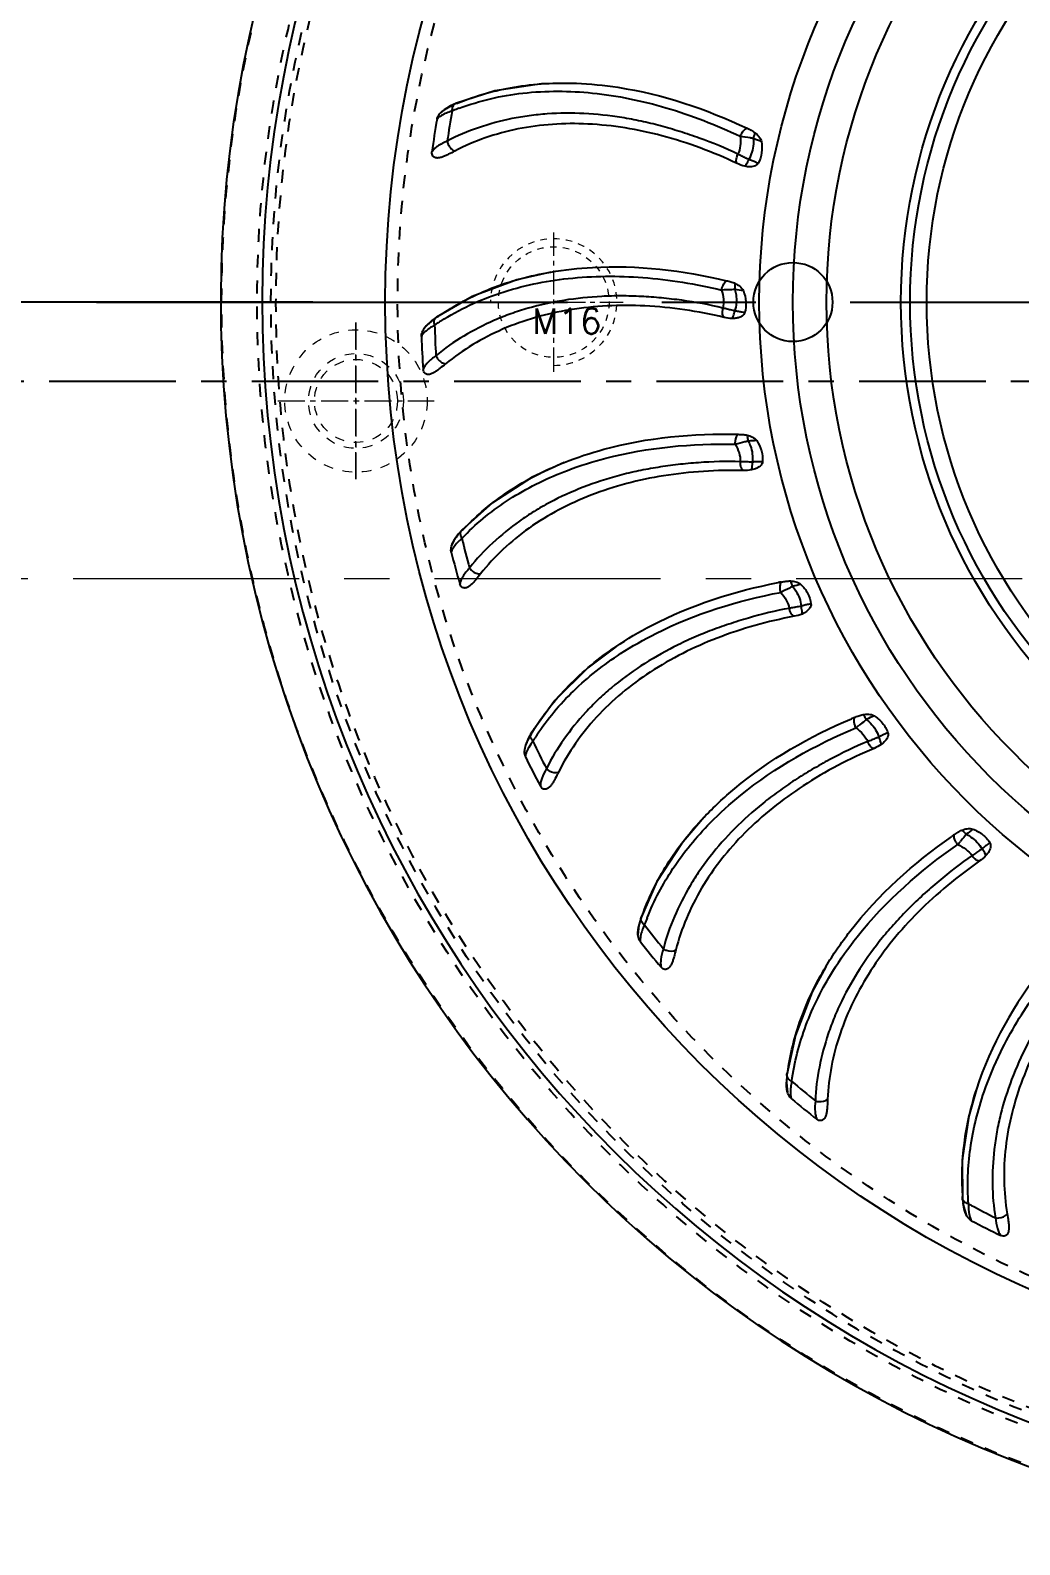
# Model space of a CAD drawing. Header units: millimetres. Extents: x 723 to 11228, y -2384 to 1578.
# Drawn here: x 1032.6 to 1157.7, y -888.8 to -697.4 of the extents above; entities that cross this region are included whole.
import ezdxf

# ---------------------------------------------------------------- set-up
doc = ezdxf.new("R2010")
doc.units = ezdxf.units.MM
doc.header["$LTSCALE"] = 16.335
doc.header["$PDMODE"] = 3
doc.header["$PDSIZE"] = 0.3125
doc.linetypes.add('CENTER', pattern=[0.6, 0.375, -0.075, 0.075, -0.075])
doc.linetypes.add('HIDDEN', pattern=[0.2, 0.1, -0.1])
doc.layers.get('0').update_dxf_attribs({"linetype": 'CONTINUOUS'})
doc.layers.get('Defpoints').update_dxf_attribs({"linetype": 'CONTINUOUS'})
doc.layers.add('DEFAULT_2', color=8, linetype='HIDDEN')
doc.layers.add('moldbase', color=7, linetype='CONTINUOUS', lineweight=20)
doc.layers.add('screw', color=33, linetype='CONTINUOUS', lineweight=13)
doc.styles.get("Standard").update_dxf_attribs({"font": 'txt', "width": 0.8})
doc.styles.add('TXT', font='txt.shx', dxfattribs={"bigfont": 'gbcbig.shx'})
doc.dimstyles.new('ISO-25', dxfattribs={"dimtxt": 8, "dimasz": 8, "dimexe": 0, "dimexo": 0, "dimgap": 0, "dimtad": 1, "dimtxsty": 'Standard', "dimcen": 0, "dimclrd": 4, "dimclre": 4, "dimclrt": 6, "dimadec": 0, "dimazin": 0, "dimtfac": 1, "dimtofl": 0, "dimtmove": 0, "dimatfit": 3, "dimfxl": 0, "dimarcsym": 0})

# ---------------------------------------------------------------- blocks, each defined once
blk = doc.blocks.new('*D153')
at = {"color": 4, "lineweight": -2}
for p, q in [((977.62, -723.74), (977.62, -708.28)), ((1068.32, -731.74), (977.62, -731.74)), ((1024.06, -741.74), (977.62, -741.74)), ((977.62, -749.74), (977.62, -757.74))]:
    blk.add_line(p, q, dxfattribs=at)
at = {"color": 4}
for points in [[(976.29, -723.74), (978.95, -723.74), (977.62, -731.74)], [(976.29, -749.74), (978.95, -749.74), (977.62, -741.74)]]:
    blk.add_solid(points, dxfattribs=at)
at = {"layer": 'Defpoints', "color": 0}
for p in [(1068.32, -731.74), (977.62, -741.74), (1024.06, -741.74)]:
    blk.add_point(p, dxfattribs=at)
at = {"color": 6, "insert": (973.62, -712.01), "char_height": 8, "attachment_point": 5, "rotation": 90}
blk.add_mtext('10', dxfattribs=at)
blk = doc.blocks.new('screw_m16_g')
at = {"layer": 'screw', "color": 1, "linetype": 'CENTER', "ltscale": 0.497582}
for p, q in [((0, -8.8), (0, 8.8)), ((-8.8, 0), (8.8, 0))]:
    blk.add_line(p, q, dxfattribs=at)
at = {"layer": 'screw', "color": 33, "linetype": 'HIDDEN', "ltscale": 0.497582}
blk.add_circle((0, 0), 7, dxfattribs=at)
at = {"layer": 'screw', "color": 92, "linetype": 'HIDDEN', "ltscale": 0.497582}
blk.add_arc((0, 0), 8, 270, 180, dxfattribs=at)
at = {"layer": 'screw', "color": 6, "style": 'TXT'}
blk.add_text('M16', height=3.2, dxfattribs=at).set_placement((-2.72, -4))

msp = doc.modelspace()

# ---------------------------------------------------------------- linework, layer by layer
at = {"color": 7, "linetype": 'Continuous'}
for p, q in [((1084.901, -707.425), (1084.44, -707.831)), ((1085.736, -706.916), (1084.901, -707.425)), ((1086.369, -706.626), (1085.736, -706.916)), ((1086.368, -706.627), (1086.369, -706.626)), ((1082.657, -734.727), (1082.29, -735.222)), ((1083.369, -734.055), (1082.657, -734.727)), ((1083.928, -733.64), (1083.369, -734.055)), ((1083.928, -733.641), (1083.929, -733.64)), ((1086.141, -761.897), (1085.886, -762.453)), ((1086.697, -761.093), (1086.141, -761.897)), ((1087.158, -760.571), (1086.697, -761.093)), ((1087.157, -760.571), (1087.158, -760.571)), ((1095.574, -786.847), (1095.198, -787.746)), ((1095.915, -786.241), (1095.574, -786.847)), ((1095.915, -786.242), (1095.915, -786.241)), ((1095.198, -787.746), (1095.065, -788.333)), ((1109.82, -809.528), (1109.53, -810.525)), ((1109.53, -810.525), (1109.42, -811.734)), ((1150.434, -845.038), (1150.571, -846.048)), ((1150.571, -846.048), (1150.935, -847.155))]:
    msp.add_line(p, q, dxfattribs=at)
at = {"color": 1, "linetype": 'CENTER', "ltscale": 9.722671}
msp.add_line((1040.955, -731.744), (1386.575, -731.744), dxfattribs=at)
at = {"color": 1, "linetype": 'CENTER', "ltscale": 2.612305}
msp.add_line((983.765, -741.744), (1443.765, -741.744), dxfattribs=at)
at = {"color": 7, "linetype": 'Continuous'}
for points in [[(1101.608, -704.078), (1097.236, -704.144), (1091.313, -705.036), (1086.368, -706.627)], [(1098.404, -727.962), (1094.099, -728.936), (1088.457, -731.045), (1083.928, -733.641)], [(1100.087, -752.027), (1096.06, -753.891), (1091.021, -757.111), (1087.157, -760.571)], [(1106.615, -775.311), (1103.078, -777.989), (1098.917, -782.122), (1095.915, -786.242)], [(1117.772, -796.866), (1114.908, -800.231), (1111.823, -805.016), (1109.818, -809.531)], [(1133.163, -815.782), (1131.452, -818.958), (1129.329, -824.431), (1128.26, -829.421)], [(1128.261, -829.418), (1128.185, -830.444), (1128.32, -831.628)], [(1152.21, -831.234), (1151.259, -834.657), (1150.423, -840.191), (1150.435, -845.041)]]:
    msp.add_lwpolyline(points, dxfattribs=at)
for radius in [136.298, 71.088, 69.932, 67.835]:
    msp.add_circle((1213.765, -731.744), radius, dxfattribs=at)
at = {"color": 3}
for radius in [89, 80.5]:
    msp.add_circle((1213.765, -731.744), radius, dxfattribs=at)
at = {"color": 6}
msp.add_circle((1213.765, -731.744), 84.75, dxfattribs=at)
msp.add_circle((1129.015, -731.744), 5)
at = {"color": 7, "linetype": 'Continuous'}
for centre, radius, start, end in [((1213.765, -731.744), 157.1, 100.49785, 79.50215), ((1213.765, -731.744), 151.848, 100.82307, 79.17693), ((1185.229, -726.317), 101.036, 169.30974, 171.50732), ((1097.66, -736.152), 30.885, 111.00986, 112.28699), ((1086.569, -707.115), 0.528, 112.3537, 116.66618), ((1097.742, -736.365), 31.112, 110.57402, 111.01085), ((1186.707, -726.593), 104.258, 170.07329, 172.36792), ((1081.163, -823.497), 120.32, 68.61805, 69.13088), ((1103.135, -849.039), 120.319, 80.61717, 81.13088), ((1101.111, -760.173), 30.885, 123.00986, 124.28699), ((1184.722, -732.346), 101.036, 181.30974, 183.50732), ((1084.223, -734.072), 0.523, 124.35149, 128.5041), ((1101.234, -760.362), 31.11, 122.59277, 123.01086), ((1186.225, -732.309), 104.259, 182.0857, 184.37298), ((1129.937, -869.455), 120.32, 92.61782, 93.13088), ((1087.541, -760.938), 0.531, 136.35438, 140.73452), ((1109.481, -782.952), 30.885, 135.00983, 136.28699), ((1185.479, -738.349), 101.036, 193.30974, 195.50732), ((1109.642, -783.112), 31.112, 134.57309, 135.01082), ((1186.94, -738.001), 104.256, 194.07301, 196.36445), ((1140.135, -834.935), 68.956, 100.49891, 100.85267), ((1160.399, -883.855), 120.323, 104.61999, 105.13088), ((1163.165, -847.892), 68.875, 112.5002, 112.85323), ((1193.19, -891.608), 120.327, 116.62358, 117.13087), ((1122.404, -803.492), 30.885, 147.00912, 148.28699), ((1122.599, -803.618), 31.116, 146.54651, 147.01009), ((1064.681, -692.423), 117.911, 307.81991, 308.07816), ((1187.468, -744.064), 101.036, 205.30974, 207.50732), ((1188.82, -743.421), 104.249, 206.07119, 208.36299), ((1226.878, -892.374), 120.332, 128.62842, 129.13087), ((1188.443, -855.889), 68.92, 124.50211, 124.8533), ((1059.761, -724.256), 117.912, 319.81991, 320.07816), ((1110.394, -809.733), 0.607, 160.73074, 166.46783), ((1139.316, -820.897), 30.885, 159.00913, 160.28699), ((1139.531, -820.979), 31.115, 158.55613, 159.01011), ((1190.602, -749.24), 101.036, 217.30974, 219.50732), ((1191.785, -748.334), 104.239, 218.06746, 220.35849), ((1128.865, -829.498), 0.607, 172.77181, 178.95331), ((1194.743, -753.651), 101.036, 229.30974, 231.50732), ((1195.705, -752.527), 104.226, 230.06368, 232.35377), ((1199.687, -757.149), 100.985, 241.30952, 241.55586), ((1199.712, -757.102), 101.039, 241.55601, 243.50731), ((1200.413, -755.815), 104.209, 242.05909, 244.3481)]:
    msp.add_arc(centre, radius, start, end, dxfattribs=at)
for points, knots in [([(1086.608, -706.591), (1088.903, -705.639), (1093.864, -704.255), (1098.995, -703.98), (1101.609, -704.077)], [0, 0, 0, 0, 0.4871578, 1, 1, 1, 1]), ([(1101.609, -704.077), (1103.375, -704.143), (1110.829, -704.883), (1118.058, -707.314), (1123.211, -709.772)], [0, 0, 0, 0, 0.2363742, 1, 1, 1, 1]), ([(1086.808, -707.237), (1089.395, -706.266), (1095.021, -704.976), (1103.937, -705.042), (1113.235, -706.964), (1119.325, -709.338), (1122.355, -710.777)], [0, 0, 0, 0, 0.2263557, 0.4670927, 0.7252127, 1, 1, 1, 1]), ([(1085.055, -707.914), (1084.832, -708.014), (1084.456, -708.209), (1084.119, -708.478), (1084.009, -708.619)], [0, 0, 0, 0, 0.5785742, 1, 1, 1, 1]), ([(1084.01, -708.62), (1084.024, -708.54), (1084.109, -708.248), (1084.289, -707.992), (1084.441, -707.831)], [0, 0, 0, 0, 0.2690853, 1, 1, 1, 1]), ([(1085.947, -707.575), (1085.866, -707.601), (1085.564, -707.702), (1085.267, -707.818), (1085.055, -707.914)], [0, 0, 0, 0, 0.2681969, 1, 1, 1, 1]), ([(1122.052, -713.049), (1120.469, -712.263), (1118.02, -711.276), (1114.719, -710.164), (1112.267, -709.446), (1109.824, -708.853), (1106.612, -708.251), (1102.648, -707.829), (1098.728, -707.85), (1095.691, -708.154), (1092.77, -708.648), (1089.253, -709.604), (1086.555, -710.7), (1085.301, -711.396)], [0, 0, 0, 0, 0.1391804, 0.2073565, 0.2744418, 0.3404175, 0.4052995, 0.5317363, 0.6538274, 0.7133763, 0.7720291, 0.887033, 1, 1, 1, 1]), ([(1085.947, -707.575), (1085.937, -707.474), (1085.938, -707.277), (1086.003, -707.003), (1086.134, -706.781), (1086.264, -706.678), (1086.332, -706.643)], [0, 0, 0, 0, 0.2864443, 0.5476013, 0.7833956, 1, 1, 1, 1]), ([(1121.953, -714.217), (1118.898, -712.781), (1112.734, -710.472), (1103.307, -708.889), (1095.693, -709.36), (1090.109, -710.88), (1087.513, -711.998), (1086.275, -712.642)], [0, 0, 0, 0, 0.2742072, 0.5312479, 0.7713241, 0.8866714, 1, 1, 1, 1]), ([(1122.355, -710.777), (1122.411, -710.65), (1122.539, -710.408), (1122.755, -710.091), (1122.977, -709.873), (1123.141, -709.78), (1123.211, -709.773)], [0, 0, 0, 0, 0.3075786, 0.6055983, 0.842305, 1, 1, 1, 1]), ([(1123.211, -709.772), (1123.382, -709.853), (1123.723, -710.018), (1124.051, -710.211), (1124.203, -710.325)], [0, 0, 0, 0, 0.4987465, 1, 1, 1, 1]), ([(1124.025, -711.072), (1124.071, -710.932), (1124.142, -710.687), (1124.196, -710.435), (1124.203, -710.327)], [0, 0, 0, 0, 0.5738882, 1, 1, 1, 1]), ([(1124.203, -710.325), (1124.391, -710.467), (1124.741, -710.788), (1124.99, -711.222), (1125.029, -711.458)], [0, 0, 0, 0, 0.49539, 1, 1, 1, 1]), ([(1085.301, -711.396), (1084.875, -711.58), (1084.288, -711.866), (1083.666, -712.361), (1083.448, -712.614), (1083.373, -712.741)], [0, 0, 0, 0, 0.5852197, 0.8138671, 1, 1, 1, 1]), ([(1085.301, -711.396), (1085.324, -711.538), (1085.435, -711.893), (1085.751, -712.354), (1086.102, -712.587), (1086.275, -712.637)], [0, 0, 0, 0, 0.262159, 0.6709792, 1, 1, 1, 1]), ([(1122.355, -710.777), (1122.389, -711.173), (1122.42, -711.952), (1122.198, -712.705), (1122.052, -713.049)], [0, 0, 0, 0, 0.5152924, 1, 1, 1, 1]), ([(1124.025, -711.072), (1123.885, -711.047), (1123.329, -710.946), (1122.771, -710.852), (1122.355, -710.777)], [0, 0, 0, 0, 0.2514606, 1, 1, 1, 1]), ([(1124.025, -711.072), (1124.041, -711.299), (1124.041, -711.873), (1123.867, -712.779), (1123.595, -713.419), (1123.419, -713.715)], [0, 0, 0, 0, 0.2488904, 0.6245378, 1, 1, 1, 1]), ([(1125.029, -711.458), (1125.105, -711.92), (1125.137, -712.871), (1124.839, -713.786), (1124.611, -714.195)], [0, 0, 0, 0, 0.4998144, 1, 1, 1, 1]), ([(1086.275, -712.642), (1086.004, -712.783), (1085.601, -712.995), (1085.058, -713.255), (1084.653, -713.418), (1084.31, -713.511), (1084.035, -713.534), (1083.833, -713.515), (1083.635, -713.442), (1083.461, -713.286), (1083.359, -713.037), (1083.36, -712.846), (1083.373, -712.746)], [0, 0, 0, 0, 0.2539839, 0.378447, 0.4996816, 0.6161638, 0.6724579, 0.7278233, 0.7837974, 0.844496, 0.9165699, 1, 1, 1, 1]), ([(1121.953, -714.217), (1121.904, -714.186), (1121.837, -714.035), (1121.836, -713.762), (1121.911, -713.417), (1121.998, -713.173), (1122.052, -713.049)], [0, 0, 0, 0, 0.1421775, 0.3659144, 0.6691991, 1, 1, 1, 1]), ([(1123.419, -713.715), (1123.304, -713.659), (1123.016, -713.517), (1122.562, -713.293), (1122.221, -713.125), (1122.052, -713.049)], [0, 0, 0, 0, 0.2524693, 0.6324407, 1, 1, 1, 1]), ([(1122.929, -714.576), (1122.967, -714.542), (1123.046, -714.439), (1123.22, -714.157), (1123.339, -713.902), (1123.419, -713.715)], [0, 0, 0, 0, 0.1541621, 0.3867559, 1, 1, 1, 1]), ([(1124.611, -714.195), (1124.513, -714.152), (1124.267, -714.045), (1123.877, -713.867), (1123.573, -713.762), (1123.419, -713.715)], [0, 0, 0, 0, 0.2498573, 0.6246916, 1, 1, 1, 1]), ([(1124.611, -714.195), (1124.572, -714.263), (1124.469, -714.386), (1124.14, -714.589), (1123.598, -714.671), (1123.149, -714.621), (1122.929, -714.576)], [0, 0, 0, 0, 0.129763, 0.2573216, 0.6299319, 1, 1, 1, 1]), ([(1098.402, -727.942), (1100.137, -727.645), (1107.551, -726.837), (1115.093, -727.714), (1120.62, -729.042)], [0, 0, 0, 0, 0.236442, 1, 1, 1, 1]), ([(1084.153, -733.574), (1085.175, -732.87), (1087.323, -731.563), (1091.999, -729.403), (1095.805, -728.388), (1098.402, -727.942)], [0, 0, 0, 0, 0.241269, 0.4876421, 1, 1, 1, 1]), ([(1084.476, -734.151), (1086.805, -732.662), (1092.04, -730.229), (1100.777, -728.438), (1110.275, -728.384), (1116.727, -729.44), (1119.991, -730.218)], [0, 0, 0, 0, 0.2263513, 0.4670841, 0.7252052, 1, 1, 1, 1]), ([(1119.991, -730.218), (1120.019, -730.082), (1120.094, -729.819), (1120.24, -729.464), (1120.412, -729.204), (1120.552, -729.079), (1120.62, -729.058)], [0, 0, 0, 0, 0.3076613, 0.6057412, 0.842411, 1, 1, 1, 1]), ([(1120.62, -729.042), (1120.804, -729.086), (1121.171, -729.177), (1121.532, -729.297), (1121.704, -729.377)], [0, 0, 0, 0, 0.498748, 1, 1, 1, 1]), ([(1121.685, -730.159), (1121.702, -730.013), (1121.72, -729.758), (1121.72, -729.5), (1121.705, -729.393)], [0, 0, 0, 0, 0.5740624, 1, 1, 1, 1]), ([(1121.704, -729.377), (1121.919, -729.477), (1122.329, -729.72), (1122.663, -730.094), (1122.75, -730.318)], [0, 0, 0, 0, 0.495954, 1, 1, 1, 1]), ([(1120.166, -732.503), (1118.455, -732.064), (1115.855, -731.607), (1112.394, -731.206), (1109.846, -731.013), (1107.334, -730.942), (1104.067, -731.021), (1100.102, -731.432), (1096.272, -732.267), (1093.364, -733.196), (1090.609, -734.286), (1087.368, -735.953), (1084.957, -737.586), (1083.875, -738.527)], [0, 0, 0, 0, 0.1391804, 0.2073565, 0.2744418, 0.3404175, 0.4052995, 0.5317363, 0.6538274, 0.7133763, 0.7720291, 0.887033, 1, 1, 1, 1]), ([(1121.685, -730.159), (1121.543, -730.164), (1120.978, -730.181), (1120.414, -730.204), (1119.991, -730.218)], [0, 0, 0, 0, 0.2514606, 1, 1, 1, 1]), ([(1119.991, -730.218), (1120.106, -730.599), (1120.298, -731.354), (1120.238, -732.136), (1120.166, -732.503)], [0, 0, 0, 0, 0.5152924, 1, 1, 1, 1]), ([(1121.685, -730.159), (1121.748, -730.378), (1121.868, -730.94), (1121.887, -731.862), (1121.753, -732.545), (1121.642, -732.87)], [0, 0, 0, 0, 0.2488904, 0.6245378, 1, 1, 1, 1]), ([(1122.75, -730.318), (1122.921, -730.758), (1123.148, -731.689), (1123.049, -732.653), (1122.909, -733.104)], [0, 0, 0, 0, 0.499812, 1, 1, 1, 1]), ([(1120.313, -733.681), (1117.026, -732.911), (1110.52, -731.922), (1100.963, -732.342), (1092.282, -734.769), (1087.254, -737.769), (1085.088, -739.555)], [0, 0, 0, 0, 0.2743698, 0.5315628, 0.771805, 1, 1, 1, 1]), ([(1120.313, -733.667), (1120.259, -733.646), (1120.161, -733.513), (1120.104, -733.246), (1120.105, -732.893), (1120.139, -732.636), (1120.166, -732.503)], [0, 0, 0, 0, 0.1421241, 0.3658243, 0.6691415, 1, 1, 1, 1]), ([(1121.642, -732.87), (1121.518, -732.84), (1121.207, -732.76), (1120.716, -732.636), (1120.348, -732.543), (1120.166, -732.503)], [0, 0, 0, 0, 0.2524693, 0.6324407, 1, 1, 1, 1]), ([(1121.342, -733.815), (1121.372, -733.774), (1121.428, -733.657), (1121.54, -733.345), (1121.603, -733.07), (1121.642, -732.87)], [0, 0, 0, 0, 0.1540436, 0.3866087, 1, 1, 1, 1]), ([(1122.909, -733.104), (1122.886, -733.179), (1122.81, -733.321), (1122.585, -733.537), (1122.236, -733.706), (1121.793, -733.807), (1121.492, -733.828), (1121.342, -733.829)], [0, 0, 0, 0, 0.1295308, 0.2568655, 0.5064051, 0.753696, 1, 1, 1, 1]), ([(1122.909, -733.093), (1122.805, -733.07), (1122.542, -733.018), (1122.123, -732.925), (1121.803, -732.885), (1121.642, -732.87)], [0, 0, 0, 0, 0.2498572, 0.6246913, 1, 1, 1, 1]), ([(1082.91, -735.173), (1082.713, -735.317), (1082.386, -735.586), (1082.111, -735.919), (1082.034, -736.08)], [0, 0, 0, 0, 0.5786472, 1, 1, 1, 1]), ([(1083.713, -734.656), (1083.639, -734.698), (1083.364, -734.86), (1083.098, -735.035), (1082.91, -735.173)], [0, 0, 0, 0, 0.2682098, 1, 1, 1, 1]), ([(1083.713, -734.656), (1083.682, -734.559), (1083.642, -734.366), (1083.648, -734.084), (1083.731, -733.839), (1083.837, -733.711), (1083.897, -733.663)], [0, 0, 0, 0, 0.2864749, 0.5475115, 0.7833814, 1, 1, 1, 1]), ([(1082.035, -736.103), (1082.032, -736.021), (1082.056, -735.714), (1082.181, -735.424), (1082.298, -735.233)], [0, 0, 0, 0, 0.2693152, 1, 1, 1, 1]), ([(1083.875, -738.527), (1083.497, -738.796), (1082.982, -739.198), (1082.476, -739.812), (1082.316, -740.104), (1082.269, -740.244)], [0, 0, 0, 0, 0.5852565, 0.8138935, 1, 1, 1, 1]), ([(1083.875, -738.527), (1083.928, -738.661), (1084.11, -738.986), (1084.515, -739.371), (1084.907, -739.526), (1085.087, -739.539)], [0, 0, 0, 0, 0.2621817, 0.6710297, 1, 1, 1, 1]), ([(1085.088, -739.555), (1084.852, -739.749), (1084.501, -740.039), (1084.024, -740.404), (1083.662, -740.647), (1083.346, -740.809), (1083.082, -740.888), (1082.88, -740.911), (1082.672, -740.882), (1082.469, -740.767), (1082.317, -740.545), (1082.278, -740.358), (1082.27, -740.258)], [0, 0, 0, 0, 0.2539765, 0.3784413, 0.499691, 0.616213, 0.6725383, 0.7279376, 0.783927, 0.8445776, 0.9165608, 1, 1, 1, 1]), ([(1100.086, -752.026), (1101.724, -751.37), (1108.822, -749.024), (1116.399, -748.31), (1122.094, -748.46)], [0, 0, 0, 0, 0.2364138, 1, 1, 1, 1]), ([(1121.72, -749.726), (1121.72, -749.587), (1121.738, -749.314), (1121.807, -748.937), (1121.921, -748.646), (1122.033, -748.496), (1122.094, -748.46)], [0, 0, 0, 0, 0.3076143, 0.6056599, 0.8423507, 1, 1, 1, 1]), ([(1122.094, -748.46), (1122.283, -748.465), (1122.661, -748.477), (1123.04, -748.519), (1123.225, -748.562)], [0, 0, 0, 0, 0.4987474, 1, 1, 1, 1]), ([(1123.225, -748.562), (1123.454, -748.615), (1123.905, -748.767), (1124.31, -749.062), (1124.441, -749.262)], [0, 0, 0, 0, 0.4959725, 1, 1, 1, 1]), ([(1123.365, -749.316), (1123.351, -749.17), (1123.316, -748.917), (1123.263, -748.665), (1123.225, -748.562)], [0, 0, 0, 0, 0.5739562, 1, 1, 1, 1]), ([(1100.508, -753.016), (1102.099, -752.412), (1108.962, -750.257), (1116.243, -749.591), (1121.72, -749.726)], [0, 0, 0, 0, 0.2370403, 1, 1, 1, 1]), ([(1123.365, -749.316), (1123.227, -749.35), (1122.679, -749.484), (1122.131, -749.625), (1121.72, -749.726)], [0, 0, 0, 0, 0.2514606, 1, 1, 1, 1]), ([(1121.72, -749.726), (1121.912, -750.074), (1122.257, -750.773), (1122.361, -751.551), (1122.367, -751.924)], [0, 0, 0, 0, 0.5152924, 1, 1, 1, 1]), ([(1123.365, -749.316), (1123.472, -749.517), (1123.706, -750.042), (1123.916, -750.94), (1123.928, -751.635), (1123.887, -751.977)], [0, 0, 0, 0, 0.2488904, 0.6245378, 1, 1, 1, 1]), ([(1124.441, -749.262), (1124.698, -749.653), (1125.114, -750.509), (1125.213, -751.466), (1125.171, -751.932)], [0, 0, 0, 0, 0.4998303, 1, 1, 1, 1]), ([(1087.362, -760.442), (1089.077, -758.634), (1093.061, -755.344), (1097.651, -753.001), (1100.086, -752.026)], [0, 0, 0, 0, 0.4871121, 1, 1, 1, 1]), ([(1122.367, -751.924), (1120.602, -751.85), (1117.963, -751.945), (1114.495, -752.272), (1111.963, -752.613), (1109.49, -753.065), (1106.311, -753.822), (1102.519, -755.048), (1098.945, -756.662), (1096.295, -758.175), (1093.827, -759.814), (1091.003, -762.118), (1088.984, -764.217), (1088.122, -765.362)], [0, 0, 0, 0, 0.1391804, 0.2073565, 0.2744418, 0.3404175, 0.4052995, 0.5317363, 0.6538274, 0.7133763, 0.7720291, 0.887033, 1, 1, 1, 1]), ([(1122.752, -753.032), (1122.695, -753.023), (1122.572, -752.913), (1122.461, -752.664), (1122.388, -752.318), (1122.368, -752.059), (1122.367, -751.924)], [0, 0, 0, 0, 0.1422035, 0.3659583, 0.6692271, 1, 1, 1, 1]), ([(1123.887, -751.977), (1123.759, -751.973), (1123.439, -751.96), (1122.932, -751.94), (1122.553, -751.926), (1122.367, -751.924)], [0, 0, 0, 0, 0.2524693, 0.6324407, 1, 1, 1, 1]), ([(1125.171, -751.932), (1125.164, -752.011), (1125.119, -752.164), (1124.901, -752.483), (1124.44, -752.779), (1124.009, -752.915), (1123.79, -752.964)], [0, 0, 0, 0, 0.1297608, 0.2573171, 0.629932, 1, 1, 1, 1]), ([(1123.79, -752.963), (1123.811, -752.916), (1123.841, -752.79), (1123.886, -752.462), (1123.89, -752.18), (1123.887, -751.977)], [0, 0, 0, 0, 0.1542263, 0.3868356, 1, 1, 1, 1]), ([(1125.171, -751.931), (1125.064, -751.931), (1124.796, -751.934), (1124.368, -751.93), (1124.047, -751.957), (1123.887, -751.977)], [0, 0, 0, 0, 0.2498573, 0.6246917, 1, 1, 1, 1]), ([(1087.807, -760.949), (1089.548, -759.235), (1093.549, -756.129), (1098.099, -753.93), (1100.508, -753.016)], [0, 0, 0, 0, 0.4867784, 1, 1, 1, 1]), ([(1122.752, -753.034), (1119.377, -752.964), (1112.808, -753.363), (1103.551, -755.75), (1096.788, -759.277), (1092.303, -762.933), (1090.384, -765.009), (1089.515, -766.101)], [0, 0, 0, 0, 0.2742064, 0.531249, 0.7713317, 0.8866758, 1, 1, 1, 1]), ([(1087.157, -761.609), (1087.094, -761.666), (1086.86, -761.881), (1086.636, -762.107), (1086.481, -762.281)], [0, 0, 0, 0, 0.268185, 1, 1, 1, 1]), ([(1087.157, -761.609), (1087.107, -761.521), (1087.028, -761.341), (1086.976, -761.065), (1087.005, -760.808), (1087.081, -760.661), (1087.13, -760.602)], [0, 0, 0, 0, 0.2864362, 0.547665, 0.7834069, 1, 1, 1, 1]), ([(1085.813, -763.351), (1085.793, -763.272), (1085.753, -762.97), (1085.814, -762.663), (1085.887, -762.454)], [0, 0, 0, 0, 0.26916, 1, 1, 1, 1]), ([(1086.481, -762.281), (1086.318, -762.463), (1086.054, -762.794), (1085.855, -763.177), (1085.812, -763.35)], [0, 0, 0, 0, 0.5785076, 1, 1, 1, 1]), ([(1088.122, -765.362), (1087.807, -765.704), (1087.389, -766.203), (1087.021, -766.908), (1086.925, -767.227), (1086.908, -767.374)], [0, 0, 0, 0, 0.5851009, 0.8137821, 1, 1, 1, 1]), ([(1088.122, -765.362), (1088.201, -765.482), (1088.446, -765.761), (1088.921, -766.054), (1089.336, -766.125), (1089.515, -766.101)], [0, 0, 0, 0, 0.2620957, 0.6708398, 1, 1, 1, 1]), ([(1089.515, -766.101), (1089.325, -766.34), (1089.043, -766.697), (1088.653, -767.154), (1088.35, -767.467), (1088.074, -767.691), (1087.832, -767.823), (1087.64, -767.888), (1087.43, -767.902), (1087.207, -767.83), (1087.014, -767.645), (1086.936, -767.47), (1086.908, -767.374)], [0, 0, 0, 0, 0.2539907, 0.3784531, 0.4996897, 0.6161822, 0.6724856, 0.7278618, 0.7838423, 0.8445291, 0.9165742, 1, 1, 1, 1]), ([(1106.615, -775.311), (1108.062, -774.332), (1114.435, -770.568), (1121.611, -768.274), (1127.151, -767.212)], [0, 0, 0, 0, 0.2364711, 1, 1, 1, 1]), ([(1127.468, -768.448), (1127.439, -768.312), (1127.4, -768.041), (1127.388, -767.659), (1127.44, -767.351), (1127.517, -767.18), (1127.57, -767.133)], [0, 0, 0, 0, 0.3074397, 0.6053582, 0.8421267, 1, 1, 1, 1]), ([(1128.992, -767.705), (1128.864, -767.767), (1128.355, -768.012), (1127.849, -768.263), (1127.468, -768.448)], [0, 0, 0, 0, 0.2514606, 1, 1, 1, 1]), ([(1127.57, -767.133), (1127.756, -767.098), (1128.129, -767.032), (1128.508, -766.995), (1128.698, -766.998)], [0, 0, 0, 0, 0.4987415, 1, 1, 1, 1]), ([(1128.698, -766.998), (1128.933, -767.003), (1129.404, -767.057), (1129.859, -767.261), (1130.029, -767.429)], [0, 0, 0, 0, 0.4959759, 1, 1, 1, 1]), ([(1128.992, -767.705), (1128.948, -767.565), (1128.861, -767.325), (1128.757, -767.09), (1128.699, -766.998)], [0, 0, 0, 0, 0.5735743, 1, 1, 1, 1]), ([(1128.992, -767.705), (1129.138, -767.879), (1129.476, -768.344), (1129.868, -769.179), (1130.024, -769.856), (1130.055, -770.199)], [0, 0, 0, 0, 0.2488904, 0.6245378, 1, 1, 1, 1]), ([(1130.029, -767.429), (1130.361, -767.758), (1130.946, -768.509), (1131.242, -769.424), (1131.297, -769.889)], [0, 0, 0, 0, 0.4998084, 1, 1, 1, 1]), ([(1107.228, -776.19), (1108.667, -775.253), (1114.978, -771.659), (1122.029, -769.464), (1127.468, -768.448)], [0, 0, 0, 0, 0.2368915, 1, 1, 1, 1]), ([(1127.468, -768.448), (1127.728, -768.748), (1128.211, -769.361), (1128.474, -770.1), (1128.558, -770.464)], [0, 0, 0, 0, 0.5152924, 1, 1, 1, 1]), ([(1128.558, -770.464), (1126.816, -770.758), (1124.254, -771.399), (1120.93, -772.44), (1118.524, -773.3), (1116.199, -774.257), (1113.247, -775.658), (1109.792, -777.646), (1106.633, -779.967), (1104.355, -781.998), (1102.281, -784.115), (1099.998, -786.956), (1098.46, -789.428), (1097.855, -790.728)], [0, 0, 0, 0, 0.1391804, 0.2073565, 0.2744418, 0.3404175, 0.4052995, 0.5317363, 0.6538274, 0.7133763, 0.7720291, 0.887033, 1, 1, 1, 1]), ([(1129.165, -771.468), (1125.849, -772.102), (1119.505, -773.858), (1110.946, -778.118), (1105.063, -782.975), (1101.436, -787.484), (1099.991, -789.915), (1099.368, -791.163)], [0, 0, 0, 0, 0.2741959, 0.5312351, 0.7713201, 0.8866693, 1, 1, 1, 1]), ([(1130.055, -770.199), (1129.93, -770.222), (1129.613, -770.275), (1129.114, -770.361), (1128.74, -770.426), (1128.558, -770.464)], [0, 0, 0, 0, 0.2524693, 0.6324407, 1, 1, 1, 1]), ([(1129.164, -771.467), (1129.106, -771.47), (1128.963, -771.387), (1128.802, -771.167), (1128.66, -770.844), (1128.587, -770.595), (1128.558, -770.464)], [0, 0, 0, 0, 0.1424133, 0.366311, 0.6694525, 1, 1, 1, 1]), ([(1131.297, -769.888), (1131.192, -769.91), (1130.932, -769.969), (1130.514, -770.054), (1130.207, -770.147), (1130.055, -770.199)], [0, 0, 0, 0, 0.2498577, 0.6246926, 1, 1, 1, 1]), ([(1130.166, -771.182), (1130.176, -771.132), (1130.18, -771.003), (1130.154, -770.673), (1130.101, -770.397), (1130.055, -770.199)], [0, 0, 0, 0, 0.1547015, 0.3874256, 1, 1, 1, 1]), ([(1131.297, -769.889), (1131.307, -769.967), (1131.295, -770.126), (1131.149, -770.482), (1130.761, -770.867), (1130.37, -771.09), (1130.166, -771.183)], [0, 0, 0, 0, 0.1297591, 0.2573198, 0.6299418, 1, 1, 1, 1]), ([(1096.095, -786.06), (1097.379, -783.965), (1100.541, -779.973), (1104.474, -776.759), (1106.615, -775.311)], [0, 0, 0, 0, 0.4873345, 1, 1, 1, 1]), ([(1096.637, -786.465), (1097.965, -784.456), (1101.18, -780.639), (1105.101, -777.573), (1107.228, -776.19)], [0, 0, 0, 0, 0.4870068, 1, 1, 1, 1]), ([(1117.772, -796.866), (1118.991, -795.58), (1124.493, -790.458), (1131.136, -786.648), (1136.416, -784.423)], [0, 0, 0, 0, 0.2362333, 1, 1, 1, 1]), ([(1136.983, -785.566), (1136.926, -785.439), (1136.831, -785.183), (1136.741, -784.812), (1136.727, -784.5), (1136.766, -784.317), (1136.808, -784.259)], [0, 0, 0, 0, 0.3071453, 0.6048495, 0.8417482, 1, 1, 1, 1]), ([(1136.808, -784.259), (1136.983, -784.187), (1137.335, -784.044), (1137.699, -783.929), (1137.886, -783.894)], [0, 0, 0, 0, 0.4987308, 1, 1, 1, 1]), ([(1138.319, -784.522), (1138.243, -784.581), (1137.936, -784.818), (1137.631, -785.059), (1137.402, -785.239)], [0, 0, 0, 0, 0.2479624, 1, 1, 1, 1]), ([(1137.886, -783.894), (1138.116, -783.85), (1138.585, -783.807), (1139.069, -783.912), (1139.268, -784.04)], [0, 0, 0, 0, 0.4959778, 1, 1, 1, 1]), ([(1138.319, -784.522), (1138.247, -784.395), (1138.112, -784.179), (1137.962, -783.972), (1137.887, -783.893)], [0, 0, 0, 0, 0.5729351, 1, 1, 1, 1]), ([(1138.319, -784.522), (1138.498, -784.662), (1138.925, -785.046), (1139.482, -785.781), (1139.775, -786.412), (1139.877, -786.74)], [0, 0, 0, 0, 0.2488904, 0.6245378, 1, 1, 1, 1]), ([(1139.268, -784.04), (1139.662, -784.293), (1140.39, -784.905), (1140.869, -785.739), (1141.02, -786.182)], [0, 0, 0, 0, 0.4998074, 1, 1, 1, 1]), ([(1096.131, -787.258), (1096.064, -787.182), (1095.949, -787.017), (1095.837, -786.749), (1095.816, -786.477), (1095.875, -786.313), (1095.917, -786.244)], [0, 0, 0, 0, 0.2750507, 0.5411062, 0.7809432, 1, 1, 1, 1]), ([(1118.545, -797.598), (1119.767, -796.354), (1125.248, -791.411), (1131.79, -787.726), (1136.982, -785.566)], [0, 0, 0, 0, 0.2366397, 1, 1, 1, 1]), ([(1136.983, -785.566), (1137.299, -785.806), (1137.899, -786.304), (1138.31, -786.972), (1138.467, -787.311)], [0, 0, 0, 0, 0.5152924, 1, 1, 1, 1]), ([(1139.877, -786.74), (1139.759, -786.789), (1139.461, -786.907), (1138.99, -787.095), (1138.638, -787.236), (1138.467, -787.311)], [0, 0, 0, 0, 0.2524693, 0.6324407, 1, 1, 1, 1]), ([(1141.02, -786.182), (1140.923, -786.225), (1140.682, -786.336), (1140.293, -786.505), (1140.014, -786.659), (1139.877, -786.74)], [0, 0, 0, 0, 0.2498582, 0.624694, 1, 1, 1, 1]), ([(1140.19, -787.677), (1140.19, -787.626), (1140.165, -787.499), (1140.072, -787.182), (1139.963, -786.924), (1139.877, -786.74)], [0, 0, 0, 0, 0.155447, 0.3883503, 1, 1, 1, 1]), ([(1141.02, -786.182), (1141.045, -786.256), (1141.066, -786.413), (1140.999, -786.79), (1140.702, -787.245), (1140.368, -787.544), (1140.19, -787.677)], [0, 0, 0, 0, 0.1297551, 0.2573195, 0.6299535, 1, 1, 1, 1]), ([(1095.066, -788.334), (1095.057, -788.405), (1095.03, -788.708), (1095.076, -789.027), (1095.179, -789.237)], [0, 0, 0, 0, 0.2332337, 1, 1, 1, 1]), ([(1095.297, -788.705), (1095.279, -788.754), (1095.221, -788.926), (1095.182, -789.106), (1095.177, -789.236)], [0, 0, 0, 0, 0.2854005, 1, 1, 1, 1]), ([(1096.131, -787.258), (1095.948, -787.508), (1095.637, -787.973), (1095.383, -788.473), (1095.297, -788.705)], [0, 0, 0, 0, 0.5568122, 1, 1, 1, 1]), ([(1138.467, -787.311), (1136.825, -787.961), (1134.453, -789.121), (1131.418, -790.83), (1129.243, -792.172), (1127.168, -793.591), (1124.572, -795.574), (1121.606, -798.238), (1118.998, -801.165), (1117.192, -803.626), (1115.603, -806.127), (1113.961, -809.38), (1112.97, -812.119), (1112.648, -813.516)], [0, 0, 0, 0, 0.1391804, 0.2073565, 0.2744418, 0.3404175, 0.4052995, 0.5317363, 0.6538274, 0.7133763, 0.7720291, 0.887033, 1, 1, 1, 1]), ([(1139.268, -788.166), (1136.156, -789.476), (1130.315, -792.513), (1122.828, -798.46), (1118.082, -804.434), (1115.471, -809.6), (1114.562, -812.278), (1114.212, -813.629)], [0, 0, 0, 0, 0.2741901, 0.5312288, 0.7713163, 0.8866671, 1, 1, 1, 1]), ([(1139.268, -788.167), (1139.211, -788.181), (1139.055, -788.129), (1138.852, -787.947), (1138.646, -787.661), (1138.523, -787.433), (1138.467, -787.311)], [0, 0, 0, 0, 0.1427466, 0.3668682, 0.6698081, 1, 1, 1, 1]), ([(1097.855, -790.728), (1097.619, -791.126), (1097.313, -791.701), (1097.1, -792.464), (1097.071, -792.796), (1097.085, -792.943)], [0, 0, 0, 0, 0.5847612, 0.8135396, 1, 1, 1, 1]), ([(1097.855, -790.728), (1097.957, -790.829), (1098.387, -791.145), (1098.995, -791.293), (1099.366, -791.162)], [0, 0, 0, 0, 0.2676235, 1, 1, 1, 1]), ([(1099.368, -791.163), (1099.232, -791.436), (1099.031, -791.842), (1098.744, -792.369), (1098.513, -792.737), (1098.29, -793.012), (1098.082, -793.191), (1097.907, -793.294), (1097.705, -793.351), (1097.473, -793.327), (1097.246, -793.186), (1097.134, -793.032), (1097.087, -792.944)], [0, 0, 0, 0, 0.2539923, 0.378437, 0.4996549, 0.6161399, 0.6724471, 0.727833, 0.7838267, 0.8445247, 0.9165741, 1, 1, 1, 1]), ([(1109.952, -809.319), (1110.755, -807.053), (1112.954, -802.591), (1116.035, -798.699), (1117.772, -796.866)], [0, 0, 0, 0, 0.4876951, 1, 1, 1, 1]), ([(1110.57, -809.604), (1111.43, -807.413), (1113.713, -803.11), (1116.811, -799.364), (1118.545, -797.598)], [0, 0, 0, 0, 0.4873746, 1, 1, 1, 1]), ([(1150.387, -798.51), (1150.601, -798.421), (1151.048, -798.283), (1151.539, -798.287), (1151.759, -798.37)], [0, 0, 0, 0, 0.4959789, 1, 1, 1, 1]), ([(1151.759, -798.37), (1152.196, -798.536), (1153.035, -798.984), (1153.678, -799.699), (1153.917, -800.101)], [0, 0, 0, 0, 0.4998078, 1, 1, 1, 1]), ([(1133.163, -815.783), (1134.089, -814.231), (1138.439, -807.909), (1144.255, -802.676), (1149.057, -799.332)], [0, 0, 0, 0, 0.2359121, 1, 1, 1, 1]), ([(1149.848, -800.331), (1149.767, -800.22), (1149.621, -799.989), (1149.456, -799.646), (1149.377, -799.345), (1149.377, -799.157), (1149.405, -799.092)], [0, 0, 0, 0, 0.3067447, 0.6041566, 0.8412312, 1, 1, 1, 1]), ([(1149.405, -799.092), (1149.561, -798.984), (1149.877, -798.771), (1150.211, -798.583), (1150.387, -798.51)], [0, 0, 0, 0, 0.4987158, 1, 1, 1, 1]), ([(1150.938, -799.032), (1150.876, -799.106), (1150.625, -799.402), (1150.377, -799.701), (1150.19, -799.924)], [0, 0, 0, 0, 0.2479624, 1, 1, 1, 1]), ([(1150.938, -799.032), (1150.842, -798.924), (1150.666, -798.741), (1150.477, -798.57), (1150.388, -798.509)], [0, 0, 0, 0, 0.5720687, 1, 1, 1, 1]), ([(1150.938, -799.032), (1151.143, -799.132), (1151.64, -799.419), (1152.338, -800.022), (1152.756, -800.578), (1152.924, -800.878)], [0, 0, 0, 0, 0.2488904, 0.6245378, 1, 1, 1, 1]), ([(1153.917, -800.101), (1153.832, -800.163), (1153.621, -800.32), (1153.279, -800.564), (1153.04, -800.771), (1152.924, -800.878)], [0, 0, 0, 0, 0.249859, 0.624696, 1, 1, 1, 1]), ([(1153.917, -800.101), (1153.956, -800.168), (1154.01, -800.316), (1154.023, -800.696), (1153.831, -801.2), (1153.569, -801.56), (1153.424, -801.727)], [0, 0, 0, 0, 0.1297502, 0.2573197, 0.6299691, 1, 1, 1, 1]), ([(1151.663, -801.73), (1150.192, -802.707), (1148.113, -804.334), (1145.499, -806.637), (1143.651, -808.402), (1141.916, -810.221), (1139.789, -812.702), (1137.442, -815.924), (1135.5, -819.329), (1134.244, -822.111), (1133.211, -824.888), (1132.281, -828.412), (1131.881, -831.296), (1131.857, -832.73)], [0, 0, 0, 0, 0.1391804, 0.2073565, 0.2744418, 0.3404175, 0.4052995, 0.5317363, 0.6538274, 0.7133763, 0.7720291, 0.887033, 1, 1, 1, 1]), ([(1134.061, -816.338), (1134.999, -814.828), (1139.37, -808.685), (1145.117, -803.593), (1149.848, -800.331)], [0, 0, 0, 0, 0.2362997, 1, 1, 1, 1]), ([(1149.848, -800.331), (1150.208, -800.5), (1150.898, -800.863), (1151.439, -801.431), (1151.663, -801.73)], [0, 0, 0, 0, 0.5152924, 1, 1, 1, 1]), ([(1152.924, -800.878), (1152.818, -800.951), (1152.551, -801.128), (1152.13, -801.41), (1151.815, -801.621), (1151.663, -801.73)], [0, 0, 0, 0, 0.2524693, 0.6324407, 1, 1, 1, 1]), ([(1152.622, -802.401), (1152.57, -802.426), (1152.406, -802.407), (1152.171, -802.271), (1151.91, -802.034), (1151.743, -801.837), (1151.663, -801.73)], [0, 0, 0, 0, 0.1431921, 0.3676071, 0.6702789, 1, 1, 1, 1]), ([(1153.424, -801.728), (1153.412, -801.677), (1153.362, -801.558), (1153.205, -801.268), (1153.045, -801.039), (1152.924, -800.878)], [0, 0, 0, 0, 0.1564281, 0.3895657, 1, 1, 1, 1]), ([(1152.622, -802.401), (1149.85, -804.329), (1144.768, -808.515), (1138.679, -815.89), (1135.278, -822.722), (1133.797, -828.318), (1133.464, -831.127), (1133.403, -832.522)], [0, 0, 0, 0, 0.2741848, 0.5312235, 0.771314, 0.886666, 1, 1, 1, 1]), ([(1110.241, -810.48), (1110.165, -810.423), (1110.026, -810.296), (1109.866, -810.073), (1109.778, -809.831), (1109.786, -809.665), (1109.804, -809.591)], [0, 0, 0, 0, 0.2724786, 0.5378202, 0.7797172, 1, 1, 1, 1]), ([(1109.719, -812.607), (1109.667, -812.541), (1109.504, -812.274), (1109.437, -811.96), (1109.421, -811.734)], [0, 0, 0, 0, 0.269749, 1, 1, 1, 1]), ([(1109.898, -811.362), (1109.824, -811.594), (1109.716, -812.002), (1109.688, -812.432), (1109.718, -812.607)], [0, 0, 0, 0, 0.5776234, 1, 1, 1, 1]), ([(1110.241, -810.48), (1110.206, -810.557), (1110.081, -810.846), (1109.969, -811.142), (1109.898, -811.362)], [0, 0, 0, 0, 0.2680278, 1, 1, 1, 1]), ([(1164.811, -810.982), (1163.351, -812.52), (1158.127, -818.552), (1154.026, -825.658), (1152.211, -831.234)], [0, 0, 0, 0, 0.2656422, 1, 1, 1, 1]), ([(1112.648, -813.516), (1112.501, -813.953), (1112.323, -814.576), (1112.271, -815.365), (1112.311, -815.695), (1112.354, -815.836)], [0, 0, 0, 0, 0.5842492, 0.8131734, 1, 1, 1, 1]), ([(1114.212, -813.629), (1114.136, -813.923), (1114.024, -814.36), (1113.853, -814.932), (1113.703, -815.338), (1113.542, -815.652), (1113.376, -815.869), (1113.227, -816.005), (1113.042, -816.103), (1112.811, -816.128), (1112.56, -816.038), (1112.42, -815.911), (1112.355, -815.835)], [0, 0, 0, 0, 0.2539866, 0.3784024, 0.4995917, 0.6160676, 0.672383, 0.7277865, 0.7838028, 0.8445166, 0.9165696, 1, 1, 1, 1]), ([(1112.649, -813.516), (1112.769, -813.593), (1113.253, -813.812), (1113.875, -813.832), (1114.211, -813.63)], [0, 0, 0, 0, 0.2672404, 1, 1, 1, 1]), ([(1153.193, -831.592), (1153.787, -829.871), (1155.61, -825.529), (1159.623, -818.876), (1163.414, -814.307), (1165.502, -812.099)], [0, 0, 0, 0, 0.2353688, 0.6070822, 1, 1, 1, 1]), ([(1167.569, -813.09), (1166.333, -814.352), (1164.637, -816.376), (1162.56, -819.172), (1161.119, -821.282), (1159.8, -823.422), (1158.235, -826.291), (1156.609, -829.93), (1155.417, -833.665), (1154.768, -836.647), (1154.335, -839.578), (1154.157, -843.219), (1154.366, -846.123), (1154.641, -847.531)], [0, 0, 0, 0, 0.1391804, 0.2073565, 0.2744418, 0.3404175, 0.4052995, 0.5317363, 0.6538274, 0.7133763, 0.7720291, 0.887033, 1, 1, 1, 1]), ([(1168.644, -813.549), (1166.333, -816.012), (1162.231, -821.164), (1157.808, -829.645), (1155.901, -837.036), (1155.614, -842.82), (1155.873, -845.637), (1156.102, -847.014)], [0, 0, 0, 0, 0.2741807, 0.531221, 0.771314, 0.8866662, 1, 1, 1, 1]), ([(1128.342, -829.192), (1128.647, -826.882), (1129.816, -822.208), (1131.911, -817.881), (1133.163, -815.783)], [0, 0, 0, 0, 0.4881823, 1, 1, 1, 1]), ([(1128.871, -830.26), (1129.196, -827.855), (1130.457, -822.987), (1132.714, -818.507), (1134.061, -816.338)], [0, 0, 0, 0, 0.4873317, 1, 1, 1, 1]), ([(1128.871, -830.261), (1128.785, -830.221), (1128.623, -830.126), (1128.421, -829.943), (1128.285, -829.725), (1128.257, -829.563), (1128.258, -829.486)], [0, 0, 0, 0, 0.2724744, 0.5377569, 0.7797131, 1, 1, 1, 1]), ([(1128.871, -830.26), (1128.853, -830.343), (1128.791, -830.65), (1128.743, -830.961), (1128.719, -831.19)], [0, 0, 0, 0, 0.2679019, 1, 1, 1, 1]), ([(1128.799, -832.442), (1128.733, -832.387), (1128.514, -832.153), (1128.383, -831.852), (1128.321, -831.628)], [0, 0, 0, 0, 0.2703408, 1, 1, 1, 1]), ([(1128.719, -831.19), (1128.695, -831.432), (1128.674, -831.852), (1128.735, -832.277), (1128.799, -832.443)], [0, 0, 0, 0, 0.5769175, 1, 1, 1, 1]), ([(1131.857, -832.73), (1131.804, -833.185), (1131.759, -833.829), (1131.871, -834.609), (1131.977, -834.923), (1132.047, -835.052)], [0, 0, 0, 0, 0.5835868, 0.8126988, 1, 1, 1, 1]), ([(1131.857, -832.73), (1131.99, -832.78), (1132.507, -832.893), (1133.114, -832.786), (1133.402, -832.523)], [0, 0, 0, 0, 0.2667496, 1, 1, 1, 1]), ([(1133.403, -832.522), (1133.389, -832.823), (1133.37, -833.272), (1133.321, -833.864), (1133.258, -834.289), (1133.166, -834.628), (1133.048, -834.873), (1132.931, -835.036), (1132.771, -835.169), (1132.552, -835.242), (1132.289, -835.206), (1132.126, -835.111), (1132.047, -835.051)], [0, 0, 0, 0, 0.2539755, 0.3783525, 0.4995041, 0.6159682, 0.6722944, 0.7277212, 0.7837673, 0.8445022, 0.9165615, 1, 1, 1, 1]), ([(1152.211, -831.234), (1151.485, -833.463), (1150.434, -837.956), (1150.289, -842.576), (1150.464, -844.811)], [0, 0, 0, 0, 0.5112274, 1, 1, 1, 1]), ([(1151.206, -845.736), (1151.032, -843.407), (1151.222, -838.582), (1152.393, -833.909), (1153.193, -831.592)], [0, 0, 0, 0, 0.4879504, 1, 1, 1, 1]), ([(1151.206, -845.736), (1151.107, -845.714), (1150.917, -845.649), (1150.669, -845.497), (1150.492, -845.289), (1150.444, -845.121), (1150.437, -845.041)], [0, 0, 0, 0, 0.2757054, 0.5417825, 0.7813785, 1, 1, 1, 1]), ([(1151.206, -845.736), (1151.206, -845.819), (1151.209, -846.131), (1151.226, -846.443), (1151.251, -846.67)], [0, 0, 0, 0, 0.2677508, 1, 1, 1, 1]), ([(1151.585, -847.877), (1151.506, -847.836), (1151.236, -847.646), (1151.042, -847.368), (1150.935, -847.155)], [0, 0, 0, 0, 0.2710498, 1, 1, 1, 1]), ([(1151.251, -846.67), (1151.276, -846.911), (1151.343, -847.326), (1151.489, -847.728), (1151.585, -847.878)], [0, 0, 0, 0, 0.5760735, 1, 1, 1, 1]), ([(1154.641, -847.531), (1154.78, -847.552), (1155.306, -847.556), (1155.873, -847.328), (1156.103, -847.016)], [0, 0, 0, 0, 0.2661754, 1, 1, 1, 1]), ([(1154.641, -847.531), (1154.683, -847.984), (1154.772, -848.62), (1155.041, -849.356), (1155.207, -849.641), (1155.302, -849.754)], [0, 0, 0, 0, 0.5828014, 0.8121349, 1, 1, 1, 1]), ([(1156.102, -847.014), (1156.151, -847.31), (1156.225, -847.75), (1156.297, -848.336), (1156.323, -848.762), (1156.302, -849.11), (1156.238, -849.373), (1156.158, -849.556), (1156.029, -849.718), (1155.831, -849.833), (1155.568, -849.853), (1155.39, -849.795), (1155.301, -849.752)], [0, 0, 0, 0, 0.2539588, 0.3782892, 0.4993958, 0.6158457, 0.6721848, 0.727639, 0.7837205, 0.8444814, 0.9165504, 1, 1, 1, 1])]:
    msp.add_open_spline(points, degree=3, knots=knots, dxfattribs=at)
for points in [[(1122.929, -714.576), (1122.589, -714.507), (1122.267, -714.365), (1121.953, -714.217)], [(1121.342, -733.829), (1120.995, -733.832), (1120.65, -733.76), (1120.313, -733.681)], [(1123.79, -752.964), (1123.451, -753.039), (1123.099, -753.041), (1122.752, -753.034)], [(1130.166, -771.183), (1129.851, -771.327), (1129.506, -771.403), (1129.165, -771.468)], [(1140.19, -787.677), (1139.911, -787.885), (1139.589, -788.031), (1139.268, -788.166)], [(1153.424, -801.727), (1153.194, -801.99), (1152.909, -802.202), (1152.622, -802.401)]]:
    msp.add_open_spline(points, degree=3, dxfattribs=at)
at = {"layer": 'DEFAULT_2', "color": 8, "linetype": 'HIDDEN'}
for p, q in [((1086.369, -706.626), (1086.607, -706.591)), ((1083.929, -733.64), (1084.153, -733.558)), ((1087.158, -760.571), (1087.362, -760.441)), ((1095.915, -786.241), (1096.094, -786.059)), ((1109.818, -809.531), (1109.82, -809.528)), ((1109.82, -809.528), (1109.951, -809.32)), ((1128.26, -829.421), (1128.261, -829.418)), ((1128.261, -829.418), (1128.342, -829.193)), ((1150.434, -845.038), (1150.464, -844.811)), ((1150.435, -845.041), (1150.434, -845.038))]:
    msp.add_line(p, q, dxfattribs=at)
for radius in [156.986, 150.751, 150.116, 134.737]:
    msp.add_circle((1213.765, -731.744), radius, dxfattribs=at)
at = {"layer": 'DEFAULT_2', "color": 4, "linetype": 'HIDDEN'}
msp.add_circle((1213.765, -731.744), 152.5, dxfattribs=at)
at = {"layer": 'DEFAULT_2', "color": 8, "linetype": 'HIDDEN'}
for points, knots in [([(1084.441, -707.831), (1084.734, -707.519), (1085.466, -707.072), (1086.232, -706.747), (1086.608, -706.591)], [0, 0, 0, 0, 0.5128126, 1, 1, 1, 1]), ([(1082.298, -735.233), (1082.521, -734.868), (1082.99, -734.422), (1083.654, -733.923), (1083.986, -733.689), (1084.153, -733.574)], [0, 0, 0, 0, 0.5125634, 0.7567185, 1, 1, 1, 1]), ([(1085.887, -762.454), (1086.028, -762.05), (1086.515, -761.345), (1087.082, -760.738), (1087.362, -760.442)], [0, 0, 0, 0, 0.5127546, 1, 1, 1, 1]), ([(1096.095, -786.06), (1095.882, -786.407), (1095.453, -787.12), (1095.122, -787.91), (1095.066, -788.334)], [0, 0, 0, 0, 0.487441, 1, 1, 1, 1]), ([(1109.421, -811.734), (1109.39, -811.311), (1109.549, -810.478), (1109.817, -809.699), (1109.952, -809.319)], [0, 0, 0, 0, 0.5123782, 1, 1, 1, 1]), ([(1128.321, -831.628), (1128.209, -831.226), (1128.192, -830.393), (1128.29, -829.587), (1128.342, -829.192)], [0, 0, 0, 0, 0.5120572, 1, 1, 1, 1]), ([(1150.935, -847.155), (1150.751, -846.789), (1150.566, -845.994), (1150.494, -845.2), (1150.464, -844.811)], [0, 0, 0, 0, 0.5116731, 1, 1, 1, 1])]:
    msp.add_open_spline(points, degree=3, knots=knots, dxfattribs=at)
at = {"layer": 'moldbase', "color": 1, "linetype": 'CENTER', "ltscale": 0.55978}
for p, q in [((1073.765, -754.144), (1073.765, -734.344)), ((1073.765, -754.144), (1073.765, -734.344)), ((1073.765, -734.344), (1073.765, -754.144)), ((1063.865, -744.244), (1083.665, -744.244))]:
    msp.add_line(p, q, dxfattribs=at)
at = {"layer": 'moldbase', "color": 1, "linetype": 'CENTER', "ltscale": 4.66483}
msp.add_line((1523.765, -766.744), (903.765, -766.744), dxfattribs=at)
at = {"layer": 'moldbase', "color": 8, "linetype": 'HIDDEN', "ltscale": 0.746373}
for radius in [9, 9, 9, 6, 6, 6, 5.25, 5.25, 5.25]:
    msp.add_circle((1073.765, -744.244), radius, dxfattribs=at)

# ---------------------------------------------------------------- block references
at = {"layer": 'screw'}
msp.add_blockref('screw_m16_g', (1098.765, -731.744), dxfattribs=at)

# ---------------------------------------------------------------- dimensions: what is measured, and where the dimension line sits
dim = msp.add_linear_dim(base=(977.618, -741.744), p1=(1068.317, -731.744), p2=(1024.056, -741.744), angle=90, dimstyle='ISO-25', override={"dimfxl": 1.25, "dimarcsym": 1})
dim.commit()
dim.dimension.update_dxf_attribs({"geometry": '*D153', "text_midpoint": (977.618, -712.011), "dimtype": 160})

doc.saveas('drawing.dxf')
